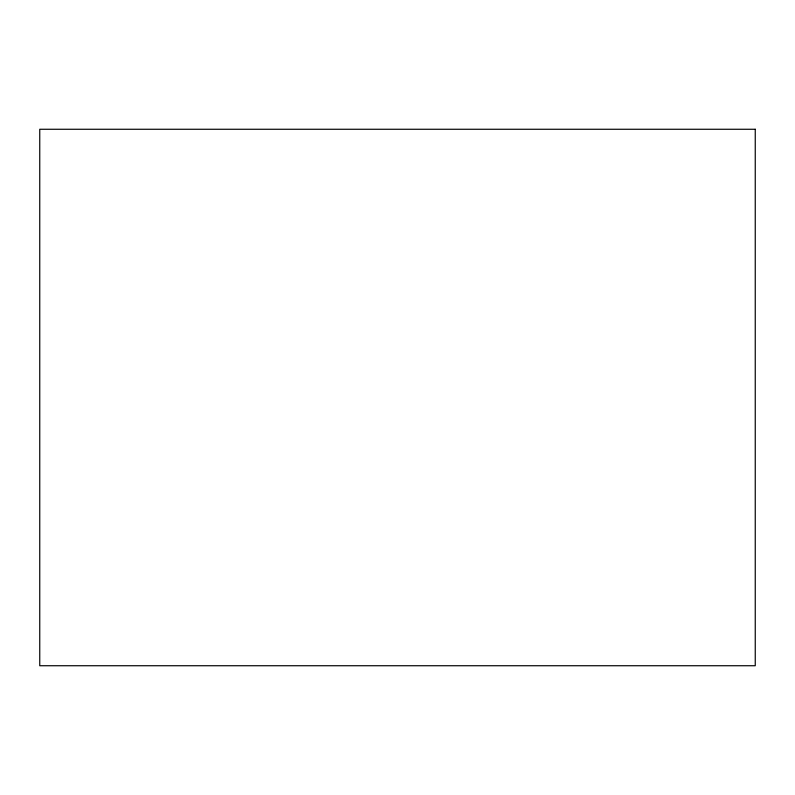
<?xml version="1.0" encoding="UTF-8"?>
<svg xmlns="http://www.w3.org/2000/svg" width="795" height="795" viewBox="0 0 795 795"><rect width="100%" height="100%" fill="white"/><g stroke="black" fill="none" stroke-linecap="round" stroke-linejoin="round"><path stroke-width="1.19" d="M755.25 129.267L39.75 129.267L39.75 665.733L755.25 665.733L755.25 129.267"/></g></svg>
